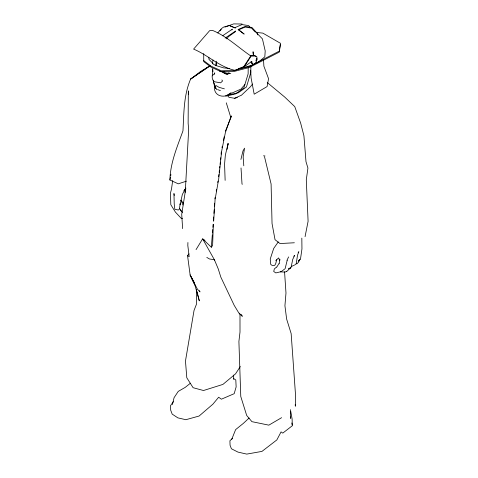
<?xml version="1.0" encoding="UTF-8"?>
<svg xmlns="http://www.w3.org/2000/svg" width="478" height="478" viewBox="0 0 478 478"><rect width="100%" height="100%" fill="white"/><g stroke="black" fill="none" stroke-linecap="round" stroke-linejoin="round"><path stroke-width="0.72" d="M196.506 289.513L196.47 304.193L194.038 310.443L185.47 361.021L186.796 377.775L193.1 387.706L203.497 390.514L222.921 384.408L235.552 373.844L240.326 366.512M248.196 67.601L248.136 73.827L243.858 87.886L235.493 93.933L226.429 96.066M250.884 65.88L250.795 72.429L246.463 86.972L238.217 92.846L229.237 94.716M279.827 259.196L279.791 260.534L278.531 257.917L275.722 260.797M187.914 242.507L187.824 245.489L189.174 256.734L187.537 255.539L188.995 253.866M213.325 224.26L212.62 245.417L211.336 247.228L202.624 238.863L196.04 249.636M180.188 203.795L179.316 209.316L178.3 210.009L174.829 209.262L174.225 203.963L173.956 193.548L174.279 195.448M213.451 220.609L213.684 216.988M213.923 213.361L214.156 209.74M214.395 206.114L214.58 203.216M213.66 221.338L215.082 199.583L218.709 178.909L221.631 151.311L225.395 132.484L230.731 117.241L231.573 115.969L225.455 131.086M211.336 247.228L212.334 234.662M212.453 233.18L212.746 229.482M212.919 227.265L213.158 224.307M220.597 159.867L220.788 157.728M221.105 154.167L221.29 152.034M218.661 176.746L218.912 174.542M219.169 172.343L219.42 170.138M219.671 167.939L219.838 166.469M220.095 164.271L220.346 162.072M186.396 181.174L178.276 183.839L169.905 179.997C170.347 162.681 177.201 146.86 182.966 130.847C183.934 113.388 183.588 95.463 190.62 79.067L200.617 71.449L209.908 65.821M279.194 263.838L279.767 259.19M172.695 180.636L171.483 189.115L170.455 193.064L170.813 204.704L175.45 212.154L181.108 218.219L182.512 218.416M229.392 68.479L223.794 67.918L215.674 65.492L212.483 63.61L213.015 60.025M280.466 44.257L279.254 52.126L249.271 67.5L234.262 71.413L221.326 71.766L211.151 67.189L203.724 61.602L203.718 53.53M215.674 65.492L216.337 61.208M214.867 198.866L215.118 197.438M216.241 191.033L216.492 189.605M217.741 182.482L217.992 181.06M227.068 149.405L228.084 143.591L225.353 155.147L224.564 164.085L225.138 180.367M169.905 179.997L170.419 177.266M170.676 175.898L170.933 174.53M227.504 146.627L228.084 143.591M305.066 236.67L308.095 221.302L306.296 179.812L307.922 168.071L305.992 161.678L303.918 135.764L300.662 123.127L294.759 106.618L284.667 97.016L267.244 82.545M216.187 65.349L216.761 62.439M221.995 147.708L222.288 146.262M223.441 140.466L224.164 136.845M214.467 74.162L214.765 72.835L214.001 74.293L212.214 75.506C212.011 77.8 212.369 80.352 214.431 81.756L220.651 82.814L222.557 81.009L221.882 79.934M287.063 260.845L285.103 268.702M240.912 159.473L242.967 150.946L244.557 148.156L243.165 156.933L243.798 165.782M172.385 404.561L174.076 397.684L178.252 391.392L185.213 387.377L190.459 383.195M276.726 259.674L275.722 263.635L274.862 265.2L273.93 265.553L271.976 265.35L270.679 264.298L270.261 258.945L273.691 248.458L278.268 241.922M255.903 60.921L256.644 58.238M231.639 439.551L235.624 429.614L243.254 423.46L249.104 418.017M288.616 256.913L286.931 260.391L287.326 260.367M231.955 29.989L232.362 29.158L222.533 35.814M185.787 187.968L182.339 194.498L180.146 204.799L180.134 203.628M219.886 30.992L221.308 28.698L223.626 27.079L229.38 25.465L235.355 28.011L230.008 25.902M276.756 267.094L278.919 263.623M244.198 66.759L251.117 56.129L255.144 56.016L256.74 56.655L257.212 59.111L255.969 62.498L253.872 64.482L252.276 63.843L251.804 61.387L244.198 66.759L243.368 66.275M173.406 401.64L170.485 405.691L170.694 410.19L172.188 414.121L177.882 417.868L185.852 419.708L199.093 416.039L212.901 404.173L218.655 397.236L221.386 399.196L234.172 393.693L236.138 386.905L235.809 379.992L233.473 378.462M217.807 32.964L219.545 30.723L221.32 29.54M298.123 252.653L298.858 251.703L297.531 255.138L296.235 263.677L294.514 265.159M226.709 38.891L228.46 36.698L235.182 31.829L235.588 30.998L225.126 38.103M252.545 84.062L250.341 86.823L241.456 95.212L234.596 98.289L228.926 97.297L227.695 95.618M240.96 89.033L244.891 84.576M219.51 71.103L223.77 72.238L224.188 71.772M293.779 256.238L294.627 255.389L292.745 259.363L291.03 267.614L288.407 268.911M232.559 438.254L229.918 440.764L230.061 445.227L231.406 448.77L237.966 452.098L246.756 454.1L261.962 451.399L276.846 439.927L281.076 431.873L282.755 433.128L292.321 425.731L292.1 418.877L290.726 411.247M287.332 270.906L290.636 267.788L288.879 268.648M183.833 190.782L185.924 188.888M276.529 267.094L274.348 268.935L273.721 271.486L275.842 272.914L281.279 271.618L284.607 269.072M197.862 74.126L190.62 79.067L209.956 65.839M199.069 73.307L209.334 66.305M225.001 27.079L233.652 23.9L242.059 24.008M281.614 417.676L268.845 425.151L251.924 421.668L246.69 415.448L240.775 396.495L238.904 341.489L240.004 332.049L239.992 314.518L239.586 313.138M225.58 96.024L231.167 92.84C224.427 99.448 212.172 95.917 214.807 85.138M229.53 73.313L227.731 74.15L224.899 73.283L223.77 72.238M231.675 93.18L240.362 89.35M234.943 27.652L242.017 24.575L248.656 25.609L249.647 26.696M238.169 29.493L244.061 34.016L238.169 29.493L245.286 26.415L251.912 27.455L257.457 33.496L257.744 34.876M291.227 266.515L293.868 265.38M238.582 29.845L245.106 27.085L251.542 28.094L255.001 31.859M254.744 63.711L258.042 62.427L264.818 56.84L265.206 50.943L262.428 38.885L255.521 31.781M252.76 64.9C248.118 66.263 243.583 67.99 238.612 68.39M234.584 98.295L237.309 97.542M212.483 63.61L212.997 63.472L209.006 59.38L208.761 57.241M294.358 242.764L280.006 243.559L275.029 239.699L272.042 223.513L271.092 183.976L264.513 156.736M250.281 55.651L254.308 55.538L255.903 56.171M280.371 271.88L284.864 272.06L286.961 271.48L286.609 271.169M296.39 263.832L296.928 263.844L298.403 262.338L300.035 259.327L298.23 261.09L300.495 259.022L301.953 248.919L301.827 238.116M228.09 72.901L229.452 72.991M230.784 73.481L226.853 73.176L225.162 72.614M256.268 32.408L262.858 33.131L280.466 43.295L279.254 51.164L249.271 66.538L234.262 70.451L221.326 70.804L211.151 66.227L203.724 60.64M263.521 155.804L265.003 155.983M213.678 259.572L209.573 259.016L206.795 257.415M224.379 88.83L219.133 87.372L215.638 85.359M227.373 74.538L224.648 73.54L222.276 71.921M217.627 89.583L220.436 90.641M253.041 63.998L251.446 63.365L251.087 61.519M242.376 184.257L242.017 184.09L241.02 167.969M204.978 240.404L202.624 238.863L214.682 260.289M179.722 208.665L182.518 212.501M180.827 200.109L183.672 203.532M216.833 89.673L214.538 86.142L213.2 80.131M180.361 209.997L181.168 211.151M214.885 86.464L215.883 88.012M213.487 82.545L214.52 84.164M187.537 255.539L190.142 275.023L194.337 282.594M199.278 290.678L200.037 291.921L197.42 289.184L191.678 278.244M194.899 285.043L190.142 275.023L194.899 285.043L199.314 300.865L197.032 291.646M241.36 314.476L242.316 316.328L238.922 313.15L234.184 305.311L220.83 277.126L218.249 268.911L214.365 259.662M180.959 200.455L183.014 204.948M226.291 102.83L230.731 117.241M290.427 416.959L290.708 418.423L290.427 409.646M291.825 422.952L292.195 425.038M212.304 68.521L212.818 71.736L212.734 69.465L212.567 75.859M295.165 404.764L295.38 406.192L295.392 393.071L291.15 333.584L286.627 319.035L284.93 305.753L285.981 293.02L284.553 271.719M184.825 189.724L185.183 192.479M253.364 55.346L253.065 51.755L253.442 55.759M188.583 94.542L188.332 90.904L188.135 123.276L188.667 129.741L185.297 191.469L181.718 214.311L182.62 228.609M250.663 70.182L251.105 78.045L254.188 94.19L267.094 86.566L268.57 78.721L263.88 66.167L263.521 59.642M233.587 375.105L233.718 379.442M250.765 55.926L243.846 66.55L235.086 70.374C219.492 67.045 208.026 55.113 193.602 49.103L209.633 30.67L212.495 30.389C226.841 36.28 238.08 47.322 250.765 55.926M215.721 88.197L214.204 84.851L215.721 88.197"/></g></svg>
